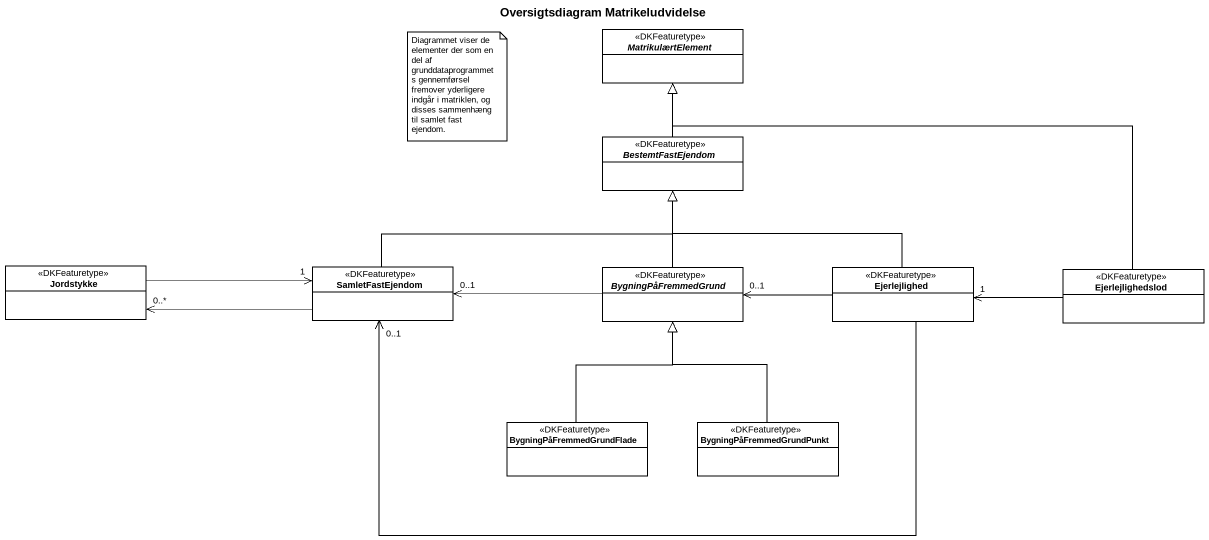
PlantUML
@startuml
title Oversigtsdiagram Matrikeludvidelse
hide circle
hide empty members
abstract class MatrikulærtElement <<DKFeaturetype>>
abstract class BestemtFastEjendom <<DKFeaturetype>>
class Jordstykke <<DKFeaturetype>>
class SamletFastEjendom <<DKFeaturetype>>
abstract class BygningPåFremmedGrund <<DKFeaturetype>>
class Ejerlejlighed <<DKFeaturetype>>
class Ejerlejlighedslod <<DKFeaturetype>>
class BygningPåFremmedGrundFlade <<DKFeaturetype>>
class BygningPåFremmedGrundPunkt <<DKFeaturetype>>
BestemtFastEjendom -up-|> MatrikulærtElement
Jordstykke -right-> "1" SamletFastEjendom
SamletFastEjendom -right-|> BestemtFastEjendom
SamletFastEjendom -left-> "0..*" Jordstykke
BygningPåFremmedGrund -up-|> BestemtFastEjendom
BygningPåFremmedGrund -left-> "0..1" SamletFastEjendom
BygningPåFremmedGrund "0..1" <-right- Ejerlejlighed
Ejerlejlighed -left-|> BestemtFastEjendom
Ejerlejlighed -left-> "0..1" SamletFastEjendom
Ejerlejlighedslod -left-|> MatrikulærtElement
Ejerlejlighedslod -left-> "1" Ejerlejlighed
BygningPåFremmedGrundFlade -up-|> BygningPåFremmedGrund
BygningPåFremmedGrundPunkt -up-|> BygningPåFremmedGrund
note as N1
  Diagrammet viser de elementer der som en del af grunddataprogrammets gennemførsel fremover yderligere indgår i matriklen, og disses sammenhæng til samlet fast ejendom.
end note
@enduml
